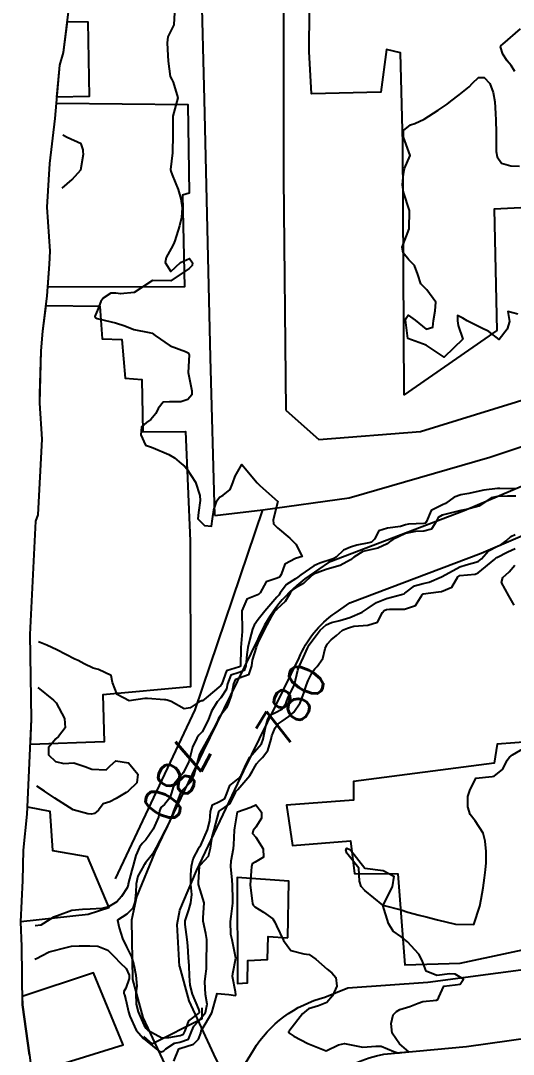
# Model space of a CAD drawing. Header units: metres. Extents: x 307586 to 320046, y 7427249 to 7434250.
# Drawn here: x 319014.5 to 319068.4, y 7428448.7 to 7428561.8 of the extents above; entities that cross this region are included whole.
import ezdxf
from ezdxf.enums import TextEntityAlignment as Align

# ---------------------------------------------------------------- set-up
doc = ezdxf.new("R2010")
doc.units = ezdxf.units.M
doc.header["$MEASUREMENT"] = 0
for name, color, linetype in [('Area', 45, 'Continuous'), ('Cotas', 45, 'Continuous'), ('Curvas de Nivel 1m', 11, 'Continuous'), ('Curvas de Nivel 5m', 15, 'Continuous'), ('Edificações', 30, 'Continuous'), ('Hidrografia', 140, 'Continuous'), ('Pontes_Viadutos_Tubos', 190, 'Continuous'), ('Vias Primárias', 230, 'Continuous'), ('Vias Secundárias', 230, 'Continuous')]:
    doc.layers.add(name, color=color, linetype=linetype)
doc.styles.add('Style-STANDARD', font='STANDARD.shx')

msp = doc.modelspace()

# ---------------------------------------------------------------- linework, layer by layer
at = {"layer": 'Area'}
msp.add_polyline3d([(319015.51, 7428448.66, 784.03), (319014.71, 7428454.15, 784.1), (319014.66, 7428460.54, 780.3), (319014.53, 7428463.24, 779.91), (319014.76, 7428467.76, 783.87), (319014.83, 7428471.06, 782.86), (319015.23, 7428475.02, 784.68), (319015.73, 7428485.42, 784.43), (319015.57, 7428494.66, 789.1), (319016.19, 7428507.06, 786.66), (319016.44, 7428507.75, 783.95), (319016.89, 7428516.04, 787.27), (319016.63, 7428519.98, 784.6), (319016.63, 7428520.97, 784.74), (319016.77, 7428525.68, 785.58), (319016.96, 7428527.85, 785.16), (319017.42, 7428531.7, 783.37), (319017.68, 7428535.16, 787.99), (319017.74, 7428536.58, 788.53), (319017.42, 7428541.4, 781.29), (319017.73, 7428546.19, 786.32), (319018.3, 7428551.12, 786.51), (319018.8, 7428556.95, 784.25), (319019.22, 7428558.33, 781.14), (319020.16, 7428566.06, 785.11)], dxfattribs=at)
at = {"layer": 'Curvas de Nivel 1m', "flags": 128}
for points, elevation in [([(319031.4, 7428563.36), (319031.3, 7428561.36), (319030.62, 7428560.03), (319030.54, 7428559.37), (319030.62, 7428558), (319030.65, 7428557.37), (319030.9, 7428555.7), (319031.05, 7428555.36), (319031.23, 7428555.07), (319031.73, 7428553.35), (319031.18, 7428551.36), (319031.16, 7428549.36), (319031.13, 7428547.36), (319030.93, 7428545.54), (319030.95, 7428545.36), (319031.11, 7428544.96), (319031.75, 7428543.35), (319032.04, 7428542.31), (319032.19, 7428541.34), (319032.13, 7428540.27), (319031.89, 7428539.35), (319031.4, 7428537.73), (319031.25, 7428537.36), (319031.01, 7428536.88), (319030.44, 7428535.91), (319030.34, 7428535.37), (319030.97, 7428534.36), (319032.01, 7428535.34), (319033, 7428535.79), (319033.31, 7428535.33), (319033.28, 7428535.04), (319032.98, 7428534.7), (319030.96, 7428533.36), (319028.96, 7428533.38), (319026.95, 7428532.09), (319025.44, 7428531.92), (319024.95, 7428532), (319024.39, 7428532), (319023.54, 7428531.44), (319023.3, 7428531.08), (319022.92, 7428530.14), (319022.73, 7428529.64), (319022.65, 7428529.45), (319022.74, 7428529.29), (319022.91, 7428529.22), (319023.2, 7428529.16), (319024.91, 7428528.77), (319025.92, 7428528.43), (319026.9, 7428528.01), (319028.58, 7428527.7), (319028.9, 7428527.61), (319029.23, 7428527.38), (319030.88, 7428526.23), (319032.57, 7428525.63), (319032.87, 7428525.47), (319032.94, 7428525.33), (319032.95, 7428525.24), (319032.84, 7428523.33), (319033.26, 7428521.33), (319033.26, 7428520.88), (319032.81, 7428520.38), (319032.04, 7428520.1), (319030.8, 7428520.12), (319030.11, 7428520.06), (319029.57, 7428519.37), (319029.31, 7428518.85), (319028.78, 7428518.19), (319028.29, 7428517.87), (319027.74, 7428517.39), (319027.66, 7428516.49), (319028.17, 7428515.39), (319028.74, 7428515.18), (319029.03, 7428515.08), (319030.73, 7428514.36), (319031.37, 7428513.99), (319032.12, 7428513.34), (319032.45, 7428513.06), (319032.72, 7428512.79), (319033.64, 7428511.32), (319034.12, 7428509.87), (319034.18, 7428509.31), (319033.97, 7428508.01), (319033.9, 7428507.32), (319034.64, 7428506.58), (319035.41, 7428506.53), (319035.52, 7428507.3), (319035.67, 7428508.3), (319035.99, 7428509.29), (319036.27, 7428509.69), (319036.68, 7428509.92), (319037.46, 7428510.51), (319037.73, 7428511.27), (319038, 7428511.98), (319038.72, 7428513.26), (319040.41, 7428511.24), (319040.7, 7428510.95), (319042.67, 7428509.21), (319042.17, 7428507.22), (319042.2, 7428506.77), (319042.64, 7428506.35), (319043.96, 7428505.2), (319044.62, 7428504.54), (319045.33, 7428503.18), (319044.6, 7428502.97), (319043.43, 7428502.37), (319043.02, 7428501.21), (319042.83, 7428500.95), (319042.58, 7428500.81), (319041.37, 7428500.43), (319040.73, 7428499.24), (319040.55, 7428499.03), (319039.26, 7428498.54), (319038.71, 7428497.26), (319038.71, 7428497.08), (319038.76, 7428495.26), (319038.75, 7428495.01), (319038.62, 7428493.26), (319038.61, 7428493.13), (319038.58, 7428491.26), (319038.55, 7428491.17), (319038.46, 7428491.14), (319037.04, 7428490.69), (319036.53, 7428489.28), (319036.51, 7428489.2), (319036.43, 7428489.08), (319034.83, 7428487.72), (319034.41, 7428487.42), (319034.32, 7428487.4), (319034.06, 7428487.31), (319033.07, 7428486.66), (319032.4, 7428486.52), (319031, 7428487.35), (319030.56, 7428487.5), (319030.41, 7428487.52), (319030.25, 7428487.53), (319028.42, 7428487.67), (319028.13, 7428487.67), (319026.41, 7428487.4), (319025.1, 7428488.1), (319024.59, 7428489.43), (319024.44, 7428490.17), (319023.06, 7428490.84), (319022.46, 7428491), (319021.46, 7428491.46), (319020.8, 7428491.81), (319020.47, 7428491.98), (319019.47, 7428492.49), (319018.48, 7428493), (319017.38, 7428493.51), (319016.48, 7428493.85)], 781), ([(319068.58, 7428556.24), (319068.2, 7428556.92), (319067.74, 7428557.4), (319067.27, 7428558.16), (319067.04, 7428558.93), (319067.11, 7428559.1), (319067.28, 7428559.23), (319069.21, 7428560.9)], 781), ([(319068.93, 7428529.72), (319067.83, 7428530.01), (319068.02, 7428528.91), (319067.74, 7428528.07), (319066.89, 7428526.92), (319065.76, 7428527.79), (319064.91, 7428528.2), (319063.39, 7428528.97), (319062.92, 7428529.28), (319062.33, 7428529.57), (319062.32, 7428528.98), (319062.41, 7428528.48), (319062.89, 7428526.97), (319060.87, 7428525), (319058.89, 7428526.32), (319056.89, 7428527.04), (319056.66, 7428528.79), (319056.64, 7428529.04), (319056.7, 7428529.26), (319056.92, 7428529.6), (319057.68, 7428529.03), (319058.9, 7428528.07), (319059.63, 7428528.29), (319059.71, 7428529.01), (319059.89, 7428530.05), (319059.96, 7428531.01), (319058.96, 7428532.37), (319058.3, 7428533.03), (319057.98, 7428534.03), (319057.63, 7428535.03), (319057, 7428535.64), (319056.37, 7428536.41), (319056.26, 7428537.05), (319057.03, 7428539.04), (319057.06, 7428541.05), (319056.4, 7428543.06), (319056.31, 7428543.84), (319056.4, 7428545.06), (319056.52, 7428545.65), (319057.13, 7428547.05), (319056.41, 7428549.06), (319056.42, 7428549.8), (319057.17, 7428550.41), (319057.66, 7428550.56), (319058.68, 7428551.03), (319059.19, 7428551.36), (319060.19, 7428552.01), (319061.2, 7428552.69), (319061.6, 7428552.99), (319062.49, 7428553.71), (319063.22, 7428554.29), (319063.61, 7428554.58), (319063.98, 7428554.96), (319064.61, 7428555.58), (319065.24, 7428555.58), (319065.87, 7428554.94), (319066.21, 7428553.95), (319066.39, 7428552.94), (319066.49, 7428551.64), (319066.5, 7428550.94), (319066.54, 7428549.56), (319066.56, 7428548.94), (319066.57, 7428547.51), (319066.65, 7428546.93), (319067.13, 7428546.23), (319068.15, 7428545.94), (319069.12, 7428545.9)], 781), ([(319019.08, 7428543.5), (319020.16, 7428544.42), (319021.1, 7428545.48), (319021.39, 7428547.21), (319021.38, 7428547.48), (319021.35, 7428547.69), (319021.14, 7428548.33), (319019.61, 7428549.03), (319019.15, 7428549.3)], 781), ([(319068.69, 7428509.79), (319067.8, 7428509.8), (319066.69, 7428509.76), (319066.02, 7428509.6), (319065.05, 7428508.94), (319064.67, 7428508.7), (319063.3, 7428508.33), (319062.67, 7428508.21), (319061.66, 7428507.98), (319060.66, 7428507.7), (319060.21, 7428507.45), (319059.99, 7428507.01), (319059.48, 7428506.18), (319058.64, 7428505.96), (319057.73, 7428505.94), (319056.64, 7428505.73), (319055.26, 7428505.06), (319054.9, 7428504.79), (319054.63, 7428504.6), (319053.6, 7428504.1), (319052.62, 7428503.9), (319051.98, 7428503.74), (319050.99, 7428503.11), (319050.6, 7428502.83), (319049.49, 7428502.23), (319048.59, 7428501.97), (319047.94, 7428501.79), (319046.58, 7428501.28), (319046.42, 7428501.16), (319045.49, 7428500.26), (319044.56, 7428499.74), (319044.22, 7428499.53), (319044, 7428499.2), (319043.46, 7428498.29), (319042.54, 7428497.44), (319042.31, 7428497.21), (319041.98, 7428496.67), (319041.21, 7428495.23), (319040.49, 7428493.76), (319040.34, 7428493.39), (319040.29, 7428493.24), (319039.86, 7428491.85), (319039.78, 7428491.25), (319039.44, 7428490.26), (319038.44, 7428489.88), (319037.99, 7428489.72), (319037.81, 7428489.27), (319037.59, 7428488.1), (319037.3, 7428487.27), (319037.03, 7428486.65), (319036.39, 7428485.8), (319036.18, 7428485.49), (319036.09, 7428485.28), (319035.84, 7428484.75), (319035.06, 7428483.3), (319034.35, 7428482.05), (319034.09, 7428481.57), (319034.01, 7428481.31), (319033.67, 7428479.97), (319033.47, 7428479.32), (319033.11, 7428478.52), (319032.3, 7428477.72), (319032.11, 7428477.52), (319032.03, 7428477.33), (319031.55, 7428476.07), (319031.26, 7428475.34), (319031, 7428474.6), (319030.41, 7428473.35), (319030.35, 7428473.24), (319030.24, 7428473.06), (319029.36, 7428471.36), (319028.94, 7428470.64), (319028.2, 7428469.7), (319028.07, 7428469.51), (319027.99, 7428469.38), (319027.34, 7428468.23), (319027.15, 7428467.39), (319027.12, 7428466.43), (319027.02, 7428465.39), (319026.81, 7428464.72), (319026.13, 7428464.06), (319025.11, 7428463.42), (319025.29, 7428462.59), (319025.66, 7428461.41), (319026.09, 7428460.51), (319026.67, 7428459.39), (319026.91, 7428458.55), (319027.14, 7428457.39), (319027.22, 7428456.21), (319027.14, 7428455.39), (319027.17, 7428454.23), (319027.37, 7428453.39), (319027.99, 7428451.96), (319028.21, 7428451.6), (319028.43, 7428451.37), (319029.97, 7428450.55), (319030.73, 7428450.58), (319031.97, 7428450.79), (319032.36, 7428450.94), (319032.53, 7428451.32), (319032.92, 7428452.4), (319034, 7428453.22), (319034.09, 7428453.31), (319034.11, 7428453.41), (319034.01, 7428453.68), (319033.32, 7428455.32), (319033.07, 7428456.29), (319032.99, 7428457.32), (319032.96, 7428458.42), (319032.9, 7428459.32), (319032.81, 7428460.6), (319032.75, 7428461.32), (319032.52, 7428462.93), (319032.53, 7428463.33), (319032.91, 7428464.55), (319033.16, 7428465.32), (319033.25, 7428466.23), (319033.15, 7428467.32), (319033.14, 7428468.36), (319033.22, 7428469.32), (319033.4, 7428470.12), (319034.02, 7428471.31), (319034.1, 7428471.43), (319034.23, 7428471.63), (319034.98, 7428473.3), (319035.23, 7428474.27), (319035.3, 7428475.29), (319035.52, 7428476.04), (319036.28, 7428476.39), (319036.85, 7428476.71), (319037.1, 7428477.27), (319037.41, 7428478.16), (319038.31, 7428478.88), (319038.66, 7428479.25), (319039.16, 7428480.41), (319039.6, 7428481.24), (319040.35, 7428482.12), (319040.88, 7428482.7), (319041.07, 7428483.22), (319041.28, 7428484.32), (319041.48, 7428485.22), (319041.78, 7428485.83), (319042.4, 7428486.15), (319043.11, 7428486.5), (319043.58, 7428487.2), (319043.8, 7428487.82), (319044.43, 7428489.02), (319044.5, 7428489.19), (319044.86, 7428490.78), (319045, 7428491.18), (319045.47, 7428492.17), (319045.92, 7428493.17), (319046.11, 7428493.55), (319046.5, 7428494.08), (319046.95, 7428494.71), (319047.28, 7428495.15), (319047.94, 7428495.72), (319048.52, 7428495.96), (319049.46, 7428496.19), (319050.53, 7428496.51), (319051.88, 7428497.1), (319052.54, 7428497.53), (319053.46, 7428498.17), (319054.55, 7428498.61), (319056.2, 7428499.05), (319056.47, 7428499.13), (319056.56, 7428499.19), (319057.6, 7428500), (319058.57, 7428500.25), (319059.21, 7428500.38), (319060.58, 7428500.96), (319060.6, 7428500.98), (319060.64, 7428501), (319062.59, 7428502.06), (319063.28, 7428502.28), (319064.6, 7428502.66), (319064.96, 7428502.94), (319065.73, 7428503.82), (319066.62, 7428504.28), (319067.06, 7428504.48), (319067.64, 7428504.91), (319068.17, 7428505.37), (319068.64, 7428505.59)], 779), ([(319068.54, 7428497.88), (319067.93, 7428498.91), (319067.12, 7428500.37), (319067.28, 7428500.91), (319067.98, 7428501.52), (319068.6, 7428502.26)], 781), ([(319016.42, 7428488.85), (319018.13, 7428487.5), (319018.41, 7428487.19), (319019.32, 7428485.49), (319019.39, 7428484.47), (319018.67, 7428483.5), (319018.36, 7428483.24), (319017.56, 7428482.3), (319017.56, 7428481.51), (319018.33, 7428480.79), (319019.26, 7428480.56), (319020.33, 7428480.61), (319021.55, 7428480.24), (319022.32, 7428479.94), (319023.88, 7428479.87), (319024.33, 7428480.31), (319024.93, 7428480.83), (319026.33, 7428480.61), (319027.34, 7428479.39), (319027.25, 7428478.44), (319026.29, 7428477.54), (319026.08, 7428477.4), (319024.99, 7428476.71), (319024.28, 7428476.36), (319023.57, 7428476.14), (319023.03, 7428475.44), (319022.6, 7428475.1), (319022.26, 7428475.01), (319021.86, 7428475.05), (319020.26, 7428475.47), (319018.28, 7428476.75), (319017.13, 7428477.51), (319016.3, 7428478.09)], 781), ([(319031.28, 7428448), (319031.85, 7428449.33), (319031.9, 7428449.38), (319031.95, 7428449.39), (319033.43, 7428449.85), (319033.97, 7428450.41), (319034.24, 7428451.05), (319034.29, 7428451.31), (319034.72, 7428452.03), (319035.44, 7428453.29), (319035.99, 7428455.24), (319035.98, 7428455.28), (319035.99, 7428455.32), (319036.02, 7428455.41), (319037.29, 7428455.27), (319038.02, 7428455.16), (319038.08, 7428455.26), (319038.03, 7428455.59), (319037.71, 7428457.26), (319037.73, 7428457.59), (319038.07, 7428459.26), (319037.66, 7428461.26), (319037.52, 7428461.85), (319037.48, 7428463.27), (319037.57, 7428463.82), (319037.73, 7428465.26), (319037.73, 7428465.68), (319037.7, 7428467.26), (319037.66, 7428467.79), (319037.54, 7428469.27), (319037.56, 7428469.91), (319037.8, 7428471.26), (319037.84, 7428471.65), (319037.92, 7428473.26), (319037.97, 7428473.53), (319038.25, 7428475.26), (319039.72, 7428475.79), (319040.27, 7428476.02), (319040.86, 7428475.22), (319040.89, 7428474.59), (319040.25, 7428473.59), (319039.97, 7428473.23), (319039.89, 7428472.88), (319040.24, 7428472.48), (319041.06, 7428471.22), (319041.11, 7428470.32), (319040.2, 7428469.78), (319039.85, 7428469.58), (319039.79, 7428469.24), (319039.76, 7428468.81), (319039.63, 7428467.24), (319039.86, 7428465.52), (319039.91, 7428465.23), (319039.97, 7428465.06), (319040.14, 7428464.88), (319041.08, 7428464.28), (319042.13, 7428463.56), (319042.35, 7428463.21), (319042.52, 7428462.81), (319043.27, 7428461.2), (319044.09, 7428460.09), (319045.51, 7428459.74), (319046.08, 7428459.66), (319046.83, 7428459.15), (319048.06, 7428458.05), (319048.57, 7428457.64), (319049.01, 7428457.13), (319049.13, 7428456.21), (319048.66, 7428455.13), (319048.02, 7428454.4), (319047.13, 7428454.03), (319046.01, 7428453.73), (319045.35, 7428453.17), (319043.98, 7428451.39), (319043.89, 7428451.29), (319043.84, 7428451.19), (319043.98, 7428451.01), (319044.42, 7428450.74), (319045.96, 7428449.94), (319047.95, 7428449.14), (319049.3, 7428449.79), (319049.97, 7428449.94), (319051.4, 7428449.65), (319051.96, 7428449.54), (319053.39, 7428449.64), (319053.96, 7428449.65), (319055.34, 7428449.05), (319055.8, 7428448.89), (319055.95, 7428448.92), (319056.05, 7428448.94), (319056.99, 7428449.03), (319055.97, 7428449.88), (319055.18, 7428451.05), (319055.06, 7428452.12), (319055.29, 7428453.05), (319055.64, 7428453.41), (319056.01, 7428453.63), (319057.09, 7428453.96), (319058.02, 7428454.35), (319058.52, 7428454.52), (319060.03, 7428454.67), (319060.22, 7428454.79), (319060.29, 7428454.99), (319060.81, 7428456.21), (319062.05, 7428456.36), (319062.61, 7428456.4), (319062.97, 7428456.96), (319062.06, 7428457.52), (319061.48, 7428457.55), (319060.06, 7428457.38), (319058.89, 7428457.84), (319058.44, 7428459.01), (319058.08, 7428459.69), (319056.86, 7428461.03), (319056.11, 7428461.63), (319055.28, 7428462.22), (319054.76, 7428463.06), (319054.15, 7428465.07), (319052.17, 7428466.66), (319051.8, 7428467.09), (319051.6, 7428467.68), (319051.53, 7428469.1), (319050.22, 7428470.76), (319050.11, 7428471.11), (319050.22, 7428471.28), (319050.61, 7428471.11), (319052.19, 7428469.09), (319054.19, 7428468.85), (319055.37, 7428468.24), (319055.18, 7428467.05), (319054.15, 7428465.07), (319056.15, 7428464.53), (319056.88, 7428464.29), (319058.14, 7428463.95), (319058.91, 7428463.79), (319060.13, 7428463.46), (319062.12, 7428462.97), (319064.12, 7428462.95), (319064.75, 7428464.94), (319064.92, 7428465.7), (319065.12, 7428466.94), (319065.28, 7428468.03), (319065.39, 7428468.93), (319065.45, 7428469.68), (319065.45, 7428470.93), (319065.36, 7428472.06), (319065.12, 7428472.94), (319064.26, 7428474.29), (319063.72, 7428474.96), (319063.44, 7428475.8), (319063.46, 7428476.96), (319063.67, 7428477.59), (319064.31, 7428478.95), (319066.11, 7428479.13), (319066.32, 7428479.18), (319067.3, 7428479.94), (319067.76, 7428480.91), (319068, 7428481.25), (319068.35, 7428481.49), (319069.9, 7428482.42)], 781)]:
    msp.add_lwpolyline(points, dxfattribs=dict(at, elevation=elevation))
at = {"layer": 'Curvas de Nivel 5m', "elevation": 780, "flags": 128}
for points in [[(319068.7, 7428510.59), (319066.97, 7428510.65), (319066.7, 7428510.64), (319065.19, 7428510.44), (319064.69, 7428510.33), (319063.55, 7428510.1), (319062.69, 7428509.95), (319061.96, 7428509.7), (319061.02, 7428508.99), (319060.67, 7428508.85), (319059.45, 7428508.22), (319058.92, 7428507.02), (319058.82, 7428506.85), (319058.65, 7428506.8), (319056.96, 7428506.73), (319056.65, 7428506.66), (319056.08, 7428506.48), (319054.65, 7428506.29), (319053.73, 7428505.99), (319053.25, 7428505.08), (319052.93, 7428504.78), (319052.63, 7428504.7), (319051.31, 7428504.42), (319050.62, 7428504.2), (319049.86, 7428503.88), (319049.03, 7428503.14), (319048.78, 7428502.96), (319048.6, 7428502.9), (319047.27, 7428502.48), (319046.59, 7428502.17), (319045.18, 7428501.18), (319044.85, 7428500.92), (319044.58, 7428500.76), (319043.62, 7428500.15), (319042.92, 7428499.21), (319042.78, 7428498.98), (319042.55, 7428498.73), (319041.25, 7428497.23), (319040.52, 7428496.31), (319040.06, 7428495.69), (319039.89, 7428495.25), (319039.6, 7428494.14), (319039.4, 7428493.25), (319039.27, 7428492.46), (319039.18, 7428491.25), (319038.99, 7428490.72), (319038.45, 7428490.52), (319037.51, 7428490.2), (319037.16, 7428489.27), (319037.03, 7428488.67), (319036.42, 7428487.73), (319036.02, 7428487.29), (319035.41, 7428486.28), (319035.06, 7428485.3), (319034.37, 7428484.03), (319034.03, 7428483.65), (319033.79, 7428483.32), (319033.32, 7428482.35), (319033.09, 7428481.32), (319032.94, 7428480.72), (319032.32, 7428479.52), (319032.23, 7428479.41), (319032.14, 7428479.33), (319031.31, 7428478.34), (319031.02, 7428477.34), (319030.84, 7428476.79), (319030.27, 7428476.07), (319029.88, 7428475.74), (319029.72, 7428475.36), (319029.6, 7428474.7), (319029.04, 7428473.37), (319028.23, 7428472.22), (319027.81, 7428471.8), (319027.52, 7428471.39), (319027.12, 7428470.48), (319026.82, 7428469.39), (319026.68, 7428468.9), (319026.3, 7428467.4), (319026.28, 7428467.29), (319026.17, 7428466.96), (319025.55, 7428466.01), (319025.06, 7428465.42), (319024.14, 7428464.86), (319023.4, 7428464.71), (319022.13, 7428464.62), (319021.28, 7428464.6), (319020.13, 7428464.46), (319018.54, 7428463.9), (319018.13, 7428463.74), (319017.72, 7428463.5), (319016.75, 7428462.88), (319016.11, 7428462.8)], [(319016.07, 7428459.15), (319016.33, 7428459.26), (319016.8, 7428459.51), (319017.64, 7428459.94), (319018.08, 7428460.08), (319019.2, 7428460.37), (319020.09, 7428460.57), (319020.93, 7428460.62), (319022.09, 7428460.62), (319022.97, 7428460.56), (319024.08, 7428460.15), (319024.8, 7428459.42), (319025.4, 7428458.74), (319026.06, 7428458.13), (319026.39, 7428457.4), (319026.41, 7428457.03), (319026.03, 7428455.98), (319025.83, 7428455.6), (319025.83, 7428455.4), (319025.87, 7428455.25), (319026.02, 7428454.71), (319026.33, 7428453.4), (319026.47, 7428452.93), (319027.15, 7428451.39), (319027.97, 7428450.46), (319029.34, 7428449.36), (319029.68, 7428449.09), (319029.95, 7428449.02), (319030.18, 7428449.12), (319030.42, 7428449.35), (319031.35, 7428449.95), (319031.96, 7428450.09), (319032.88, 7428450.41), (319033.27, 7428451.32), (319033.46, 7428451.84), (319033.99, 7428452.37), (319034.75, 7428453.3), (319034.93, 7428454.22), (319034.74, 7428455.3), (319034.68, 7428456.67), (319034.76, 7428457.3), (319034.85, 7428458.09), (319034.86, 7428459.3), (319034.89, 7428460.49), (319034.89, 7428461.3), (319034.77, 7428461.96), (319034.48, 7428463.3), (319034.5, 7428463.68), (319034.6, 7428465.3), (319034.16, 7428466.73), (319033.98, 7428467.31), (319033.97, 7428467.52), (319034.11, 7428469.31), (319034.12, 7428469.38), (319034.2, 7428469.48), (319035.07, 7428470.43), (319035.3, 7428471.29), (319035.49, 7428472.54), (319035.69, 7428473.29), (319036.2, 7428475.22), (319036.21, 7428475.28), (319036.22, 7428475.32), (319036.26, 7428475.35), (319037.4, 7428476.14), (319037.99, 7428477.26), (319038.08, 7428477.48), (319038.3, 7428477.72), (319039.6, 7428479.24), (319039.87, 7428479.69), (319040.33, 7428480.53), (319040.66, 7428480.9), (319041, 7428481.22), (319041.57, 7428481.99), (319041.93, 7428483.21), (319042.01, 7428483.57), (319042.38, 7428484.45), (319042.71, 7428484.88), (319043.15, 7428485.2), (319043.88, 7428485.71), (319044.4, 7428486.18), (319045.12, 7428487.18), (319045.51, 7428488.26), (319045.8, 7428489.17), (319045.98, 7428489.63), (319046.45, 7428490.59), (319046.71, 7428490.91), (319046.98, 7428491.15), (319047.57, 7428492.05), (319047.86, 7428493.15), (319048.05, 7428493.59), (319048.5, 7428494.09), (319049.09, 7428494.55), (319049.75, 7428495.13), (319050.27, 7428495.36), (319050.52, 7428495.44), (319050.98, 7428495.58), (319052.52, 7428495.7), (319053.58, 7428496.02), (319054.12, 7428497.07), (319054.31, 7428497.3), (319054.54, 7428497.4), (319054.92, 7428497.45), (319056.54, 7428497.44), (319057.72, 7428497.85), (319058.44, 7428499.02), (319058.49, 7428499.08), (319058.55, 7428499.1), (319060.24, 7428499.32), (319060.56, 7428499.37), (319061.7, 7428499.85), (319062.35, 7428500.97), (319062.58, 7428501.12), (319064.27, 7428501.27), (319064.59, 7428501.4), (319066.39, 7428502.92), (319066.5, 7428503.02), (319066.61, 7428503.08), (319067.83, 7428503.69), (319068.62, 7428504.08)]]:
    msp.add_lwpolyline(points, dxfattribs=at)
at = {"layer": 'Edificações'}
for points in [[(319075.86, 7428541.65), (319066.33, 7428541.19), (319066.62, 7428527.92), (319056.49, 7428520.87), (319056.33, 7428548.41), (319056.1, 7428558.28), (319054.55, 7428558.66), (319053.93, 7428553.98), (319046.33, 7428553.82), (319046.1, 7428558.42), (319046.17, 7428567.56)], [(319070.53, 7428482.96), (319066.68, 7428482.68), (319066.32, 7428480.58), (319050.94, 7428478.57), (319050.94, 7428476.56), (319043.62, 7428476.01), (319044.27, 7428471.59), (319050.6, 7428472.09), (319051.05, 7428468.53), (319055.81, 7428468.47), (319056.57, 7428458.54), (319062.61, 7428458.72), (319073.19, 7428460.98), (319070.53, 7428482.96)], [(319043.77, 7428461.49), (319043.87, 7428467.67), (319038.23, 7428468.1), (319038.26, 7428456.49), (319039.33, 7428456.56), (319039.37, 7428458.99), (319041.55, 7428459.1), (319041.59, 7428461.63), (319043.77, 7428461.49)]]:
    msp.add_lwpolyline(points, dxfattribs=at)
for points, elevation in [([(319019.64, 7428561.73), (319021.86, 7428561.68), (319022.04, 7428553.52), (319018.5, 7428553.43), (319018.8, 7428556.95), (319019.22, 7428558.33)], 785.61), ([(319018.44, 7428552.8), (319032.8, 7428552.64), (319032.96, 7428542.94), (319032.25, 7428542.73), (319032.47, 7428532.7), (319017.49, 7428532.66), (319017.68, 7428535.16), (319017.74, 7428536.58), (319017.42, 7428541.4), (319017.73, 7428546.19), (319018.3, 7428551.12)], 784.65), ([(319017.3, 7428530.65), (319023.19, 7428530.59), (319023.46, 7428527), (319025.59, 7428526.94), (319025.97, 7428522.69), (319027.77, 7428522.55), (319027.88, 7428516.83), (319032.57, 7428516.88), (319033.06, 7428504.92), (319033.12, 7428488.93), (319023.52, 7428488.06), (319023.68, 7428482.93), (319015.6, 7428482.62), (319015.73, 7428485.42), (319015.57, 7428494.66), (319016.19, 7428507.06), (319016.44, 7428507.75), (319016.89, 7428516.04), (319016.63, 7428519.98), (319016.77, 7428525.68), (319016.96, 7428527.85)], 784.49), ([(319015.27, 7428475.83), (319017.73, 7428475.33), (319018, 7428471.03), (319021.82, 7428470.37), (319024.16, 7428464.76), (319021.93, 7428464.05), (319014.53, 7428463.24), (319014.76, 7428467.76), (319014.83, 7428471.06), (319015.23, 7428475.02)], 779.91), ([(319014.7, 7428455.05), (319014.71, 7428454.15), (319015.51, 7428448.66), (319015.75, 7428446.67), (319025.73, 7428449.77), (319022.51, 7428457.64)], 782.5)]:
    msp.add_lwpolyline(points, close=True, dxfattribs=dict(at, elevation=elevation))
at = {"layer": 'Hidrografia'}
for points in [[(319134.09, 7428571.44), (319130.92, 7428556.99), (319125.85, 7428542.71), (319122.91, 7428537.92), (319118.65, 7428533.43), (319111.62, 7428528.31), (319103.96, 7428524.5), (319093.54, 7428520.53), (319086.4, 7428517.65), (319075.86, 7428513.63), (319063.05, 7428508.18), (319048.21, 7428502.55), (319046.09, 7428501.08, 0.141545), (319040.46, 7428494.15), (319034.48, 7428481.92), (319029.22, 7428470.84), (319027.19, 7428465.97), (319026.67, 7428463.42), (319026.76, 7428456.92)], [(319031.89, 7428458.34), (319031.64, 7428462.95), (319031.96, 7428464.5), (319033.76, 7428468.82), (319038.96, 7428479.77), (319044.99, 7428492.1, -0.144341), (319048.93, 7428497), (319050.54, 7428498.12), (319064.9, 7428503.57), (319077.72, 7428509.02), (319088.21, 7428513.03), (319095.35, 7428515.9), (319105.96, 7428519.94), (319114.21, 7428524.04), (319121.95, 7428529.68), (319126.88, 7428534.87), (319130.36, 7428540.56), (319135.71, 7428555.62), (319139.14, 7428571.26)]]:
    msp.add_lwpolyline(points, format="xyb", dxfattribs=at)
for points in [[(319031.89, 7428458.34), (319032.92, 7428454.61), (319035.63, 7428448.77), (319044.16, 7428431.67), (319053.19, 7428420.05), (319059.92, 7428411.63), (319062.21, 7428409.49), (319072.12, 7428401.82), (319078.51, 7428398.43), (319080.08, 7428397.78), (319102.7, 7428395.67), (319126.23, 7428397.71), (319143.28, 7428401.07)], [(319026.76, 7428456.92), (319027.9, 7428452.76), (319030.83, 7428446.46), (319039.63, 7428428.82), (319049, 7428416.76), (319056, 7428408), (319058.76, 7428405.43), (319069.22, 7428397.33), (319076.23, 7428393.6), (319078.78, 7428392.55), (319102.69, 7428390.32), (319126.98, 7428392.43), (319144.31, 7428395.85)]]:
    msp.add_lwpolyline(points, dxfattribs=at)
at = {"layer": 'Pontes_Viadutos_Tubos'}
msp.add_lwpolyline([(319027.96, 7428450.69), (319028.88, 7428449.9), (319034.4, 7428452.66), (319034.4, 7428453.84)], dxfattribs=at)
at = {"layer": 'Vias Primárias'}
for points in [[(319043.58, 7428519.15), (319043.33, 7428544.62), (319043.33, 7428574.07), (319042.32, 7428601.52), (319041.74, 7428631.56), (319040.57, 7428661.84), (319039.4, 7428689.12), (319038.23, 7428722.5), (319037.48, 7428742.76, -0.35962), (319040.74, 7428747.02), (319053.19, 7428741.42, -0.069572), (319063.82, 7428734.74, -0.050234), (319074.37, 7428723.87, -0.064931), (319079.65, 7428715.07), (319084.67, 7428702.52), (319088.67, 7428690.51), (319092.67, 7428677.42), (319097.03, 7428663.75), (319105.78, 7428636.4), (319115.2, 7428604.48), (319121.96, 7428582.75)], [(319043.58, 7428519.15), (319043.33, 7428544.62), (319043.33, 7428574.07), (319042.32, 7428601.52), (319041.74, 7428631.56), (319040.57, 7428661.84), (319039.4, 7428689.12), (319038.23, 7428722.5), (319037.48, 7428742.76, -0.35962), (319040.74, 7428747.02), (319053.19, 7428741.42, -0.069572), (319063.82, 7428734.74, -0.050234), (319074.37, 7428723.87, -0.064931), (319079.65, 7428715.07), (319084.67, 7428702.52), (319088.67, 7428690.51), (319092.67, 7428677.42), (319097.03, 7428663.75), (319105.78, 7428636.4), (319115.2, 7428604.48), (319121.96, 7428582.75)], [(319035.78, 7428507.67), (319035.3, 7428524.98), (319034.65, 7428553.2), (319034, 7428578.9), (319033.6, 7428603.46), (319033.19, 7428608.53, 0.397735), (319025.01, 7428613.06), (319022.9, 7428612.06)], [(319035.78, 7428507.67), (319035.3, 7428524.98), (319034.65, 7428553.2), (319034, 7428578.9), (319033.6, 7428603.46), (319033.19, 7428608.53, 0.397735), (319025.01, 7428613.06), (319022.9, 7428612.06)]]:
    msp.add_lwpolyline(points, format="xyb", dxfattribs=at)
at = {"layer": 'Vias Secundárias'}
for points in [[(319043.58, 7428519.15), (319047.15, 7428515.99), (319058.27, 7428516.86), (319076.81, 7428522.61), (319097.02, 7428531.99), (319112.59, 7428541.31), (319115.58, 7428544.52), (319121.25, 7428556.06), (319125.77, 7428569.45), (319124.6, 7428576.05), (319121.96, 7428582.75)], [(319043.58, 7428519.15), (319047.15, 7428515.99), (319058.27, 7428516.86), (319076.81, 7428522.61), (319097.02, 7428531.99), (319112.59, 7428541.31), (319115.58, 7428544.52), (319121.25, 7428556.06), (319125.77, 7428569.45), (319124.6, 7428576.05), (319121.96, 7428582.75)], [(319035.78, 7428507.67), (319041.04, 7428508.29), (319050.47, 7428509.61), (319065.87, 7428514.07), (319086.74, 7428521.05), (319105.17, 7428529.54), (319116.11, 7428539.61), (319120.57, 7428545.66), (319125.82, 7428557.3), (319130.29, 7428571.64), (319131.54, 7428580.93)], [(319035.78, 7428507.67), (319041.04, 7428508.29), (319050.47, 7428509.61), (319065.87, 7428514.07), (319086.74, 7428521.05), (319105.17, 7428529.54), (319116.11, 7428539.61), (319120.57, 7428545.66), (319125.82, 7428557.3), (319130.29, 7428571.64), (319131.54, 7428580.93)], [(319024.92, 7428467.95), (319033.62, 7428486.41), (319041.04, 7428508.29)], [(319024.92, 7428467.95), (319033.62, 7428486.41), (319041.04, 7428508.29)]]:
    msp.add_lwpolyline(points, dxfattribs=at)
for points, elevation in [([(319018.18, 7428413.83), (319022.6, 7428420.93), (319031.13, 7428434.81), (319039.99, 7428449.21, -0.193056), (319047.8, 7428454.99), (319050.34, 7428456.03), (319059.07, 7428456.62), (319082.72, 7428459.77), (319109.24, 7428463.17), (319135.42, 7428467.14), (319159.86, 7428470.6), (319171.07, 7428472.1, 0.270955), (319176.41, 7428476.26), (319181.43, 7428495.52), (319186.32, 7428514.82), (319191.21, 7428534.62), (319191.66, 7428536.7)], 781.92), ([(319018.18, 7428413.83), (319022.6, 7428420.93), (319031.13, 7428434.81), (319039.99, 7428449.21, -0.193056), (319047.8, 7428454.99), (319050.34, 7428456.03), (319059.07, 7428456.62), (319082.72, 7428459.77), (319109.24, 7428463.17), (319135.42, 7428467.14), (319159.86, 7428470.6), (319171.07, 7428472.1, 0.270955), (319176.41, 7428476.26), (319181.43, 7428495.52), (319186.32, 7428514.82), (319191.21, 7428534.62), (319191.66, 7428536.7)], 781.92), ([(319018.83, 7428402.83), (319029, 7428418.9), (319037.67, 7428431.47), (319043.78, 7428441.44, -0.208717), (319054.26, 7428448.76), (319063.31, 7428449.59), (319098.59, 7428454.55), (319120.85, 7428458.15), (319149.1, 7428462.17), (319171.23, 7428464.85), (319171.82, 7428462.27), (319169.33, 7428449.35), (319165.22, 7428431.99), (319164.25, 7428425.33), (319164, 7428403.25)], 782.39), ([(319018.83, 7428402.83), (319029, 7428418.9), (319037.67, 7428431.47), (319043.78, 7428441.44, -0.208717), (319054.26, 7428448.76), (319063.31, 7428449.59), (319098.59, 7428454.55), (319120.85, 7428458.15), (319149.1, 7428462.17), (319171.23, 7428464.85), (319171.82, 7428462.27), (319169.33, 7428449.35), (319165.22, 7428431.99), (319164.25, 7428425.33), (319164, 7428403.25)], 782.39)]:
    msp.add_lwpolyline(points, format="xyb", dxfattribs=dict(at, elevation=elevation))

# ---------------------------------------------------------------- texts
at = {"layer": 'Cotas', "style": 'Style-STANDARD'}
for rotation, p in [(59.3507, (319044.17, 7428486.98, 780)), (242.1244, (319031.55, 7428478.81, 780))]:
    msp.add_text('780', height=4, rotation=rotation, dxfattribs=at).set_placement(p, align=Align.MIDDLE_CENTER)

doc.saveas('drawing.dxf')
